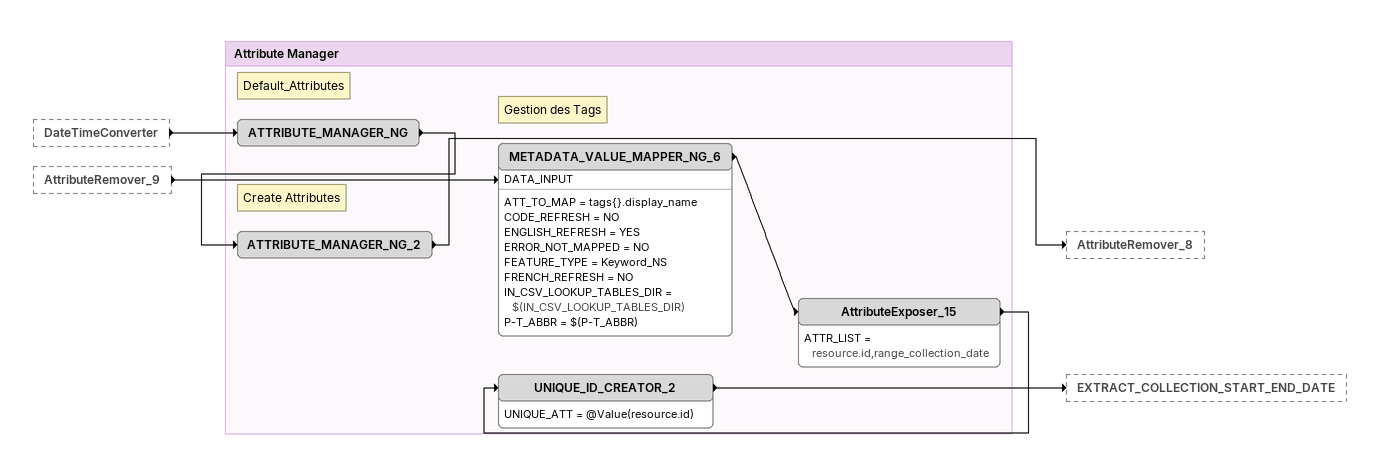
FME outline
DateTimeConverter [outside]
    -> ATTRIBUTE_MANAGER_NG
AttributeRemover_9 [outside]
    -> METADATA_VALUE_MAPPER_NG_6 [DATA_INPUT]

Bookmark: Attribute Manager
Note: Default_Attributes
ATTRIBUTE_MANAGER_NG
    -> ATTRIBUTE_MANAGER_NG_2
Note: Create Attributes
ATTRIBUTE_MANAGER_NG_2
    -> AttributeRemover_8
Note: Gestion des Tags
METADATA_VALUE_MAPPER_NG_6
    ATT_TO_MAP = tags{}.display_name
    CODE_REFRESH = NO
    ENGLISH_REFRESH = YES
    ERROR_NOT_MAPPED = NO
    FEATURE_TYPE = Keyword_NS
    FRENCH_REFRESH = NO
    IN_CSV_LOOKUP_TABLES_DIR = $(IN_CSV_LOOKUP_TABLES_DIR)
    P-T_ABBR = $(P-T_ABBR)
    -> AttributeExposer_15
AttributeExposer_15
    ATTR_LIST = resource.id,range_collection_date
    -> UNIQUE_ID_CREATOR_2
UNIQUE_ID_CREATOR_2
    UNIQUE_ATT = @Value(resource.id)
    -> EXTRACT_COLLECTION_START_END_DATE
